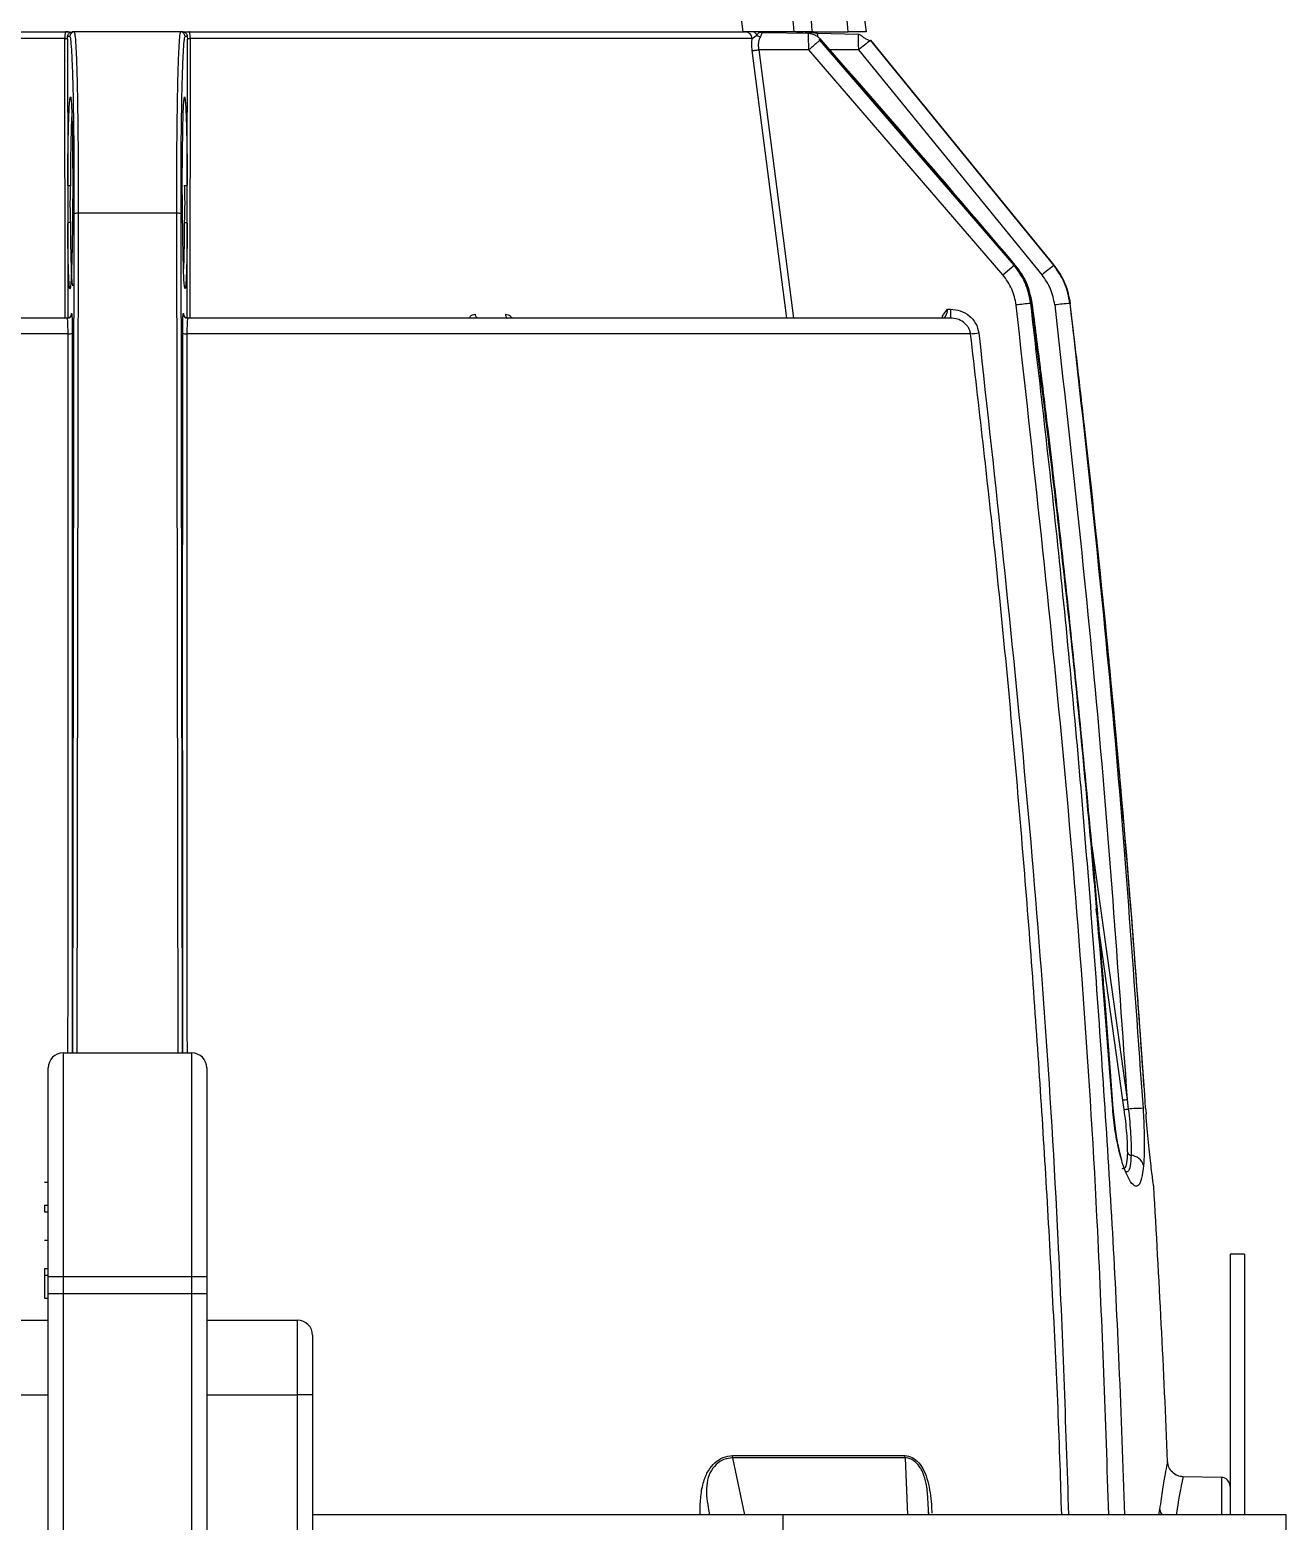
# Model space of a CAD drawing. Extents: x 8 to 113, y 0 to 87.
# Drawn here: x 48.68 to 52.9, y 76.3 to 81.31 of the extents above; entities that cross this region are included whole.
import ezdxf

# ---------------------------------------------------------------- set-up
doc = ezdxf.new("R2010")
doc.units = 0
doc.header["$MEASUREMENT"] = 0
doc.layers.add('OBJECT', color=7, linetype='CONTINUOUS')

msp = doc.modelspace()

# ---------------------------------------------------------------- linework, layer by layer
at = {"layer": 'OBJECT'}
for p, q in [((51.0745, 81.3002), (50.8008, 83.4121)), ((48.7982, 81.2782), (46.9123, 81.2782)), ((46.9422, 81.3002), (48.8152, 81.3002)), ((48.7988, 80.3402), (48.7982, 81.2782)), ((48.8073, 81.2752), (48.8075, 81.2852)), ((48.8073, 81.2752), (48.8077, 80.7853)), ((48.8153, 81.2852), (48.8075, 81.2852)), ((48.8303, 81.3002), (48.823, 81.3002)), ((49.1863, 81.3002), (48.8303, 81.3002)), ((49.1937, 81.3002), (49.1863, 81.3002)), ((49.194, 81.3002), (51.0745, 81.3002)), ((49.2091, 81.2852), (49.2013, 81.2852)), ((49.209, 80.7853), (49.2093, 81.2752)), ((49.2091, 81.2852), (49.2093, 81.2752)), ((49.2184, 81.2782), (49.2178, 80.3402)), ((51.1044, 81.2782), (49.2184, 81.2782)), ((51.2458, 81.3002), (51.0745, 81.3002)), ((51.1044, 81.2782), (51.1197, 81.2892)), ((51.2982, 81.2948), (51.1422, 81.2975)), ((51.2527, 81.3002), (51.2757, 81.3002)), ((51.2936, 81.3002), (51.3, 81.3002)), ((51.3145, 81.2961), (51.2958, 81.2994)), ((51.3094, 81.3002), (51.4266, 81.3002)), ((51.3228, 81.2944), (51.3144, 81.2962)), ((51.462, 81.2919), (51.322, 81.2944)), ((51.9838, 80.5171), (51.3318, 81.2724)), ((51.9863, 80.5171), (51.3346, 81.2722)), ((51.4616, 81.292), (51.4616, 81.291)), ((51.4621, 81.2919), (51.462, 81.2919)), ((52.1167, 80.5171), (51.5014, 81.2721)), ((51.5015, 81.2721), (52.1172, 80.5171)), ((51.2208, 80.3402), (51.1045, 81.2374)), ((51.295, 81.2401), (51.1264, 81.2401)), ((51.1264, 81.2401), (51.2432, 80.3402)), ((51.9459, 80.4849), (51.295, 81.2401)), ((51.4619, 81.24), (51.3655, 81.2401)), ((52.077, 80.485), (51.4619, 81.24)), ((48.8077, 80.7853), (48.8078, 80.6577)), ((49.2089, 80.6577), (49.209, 80.7853)), ((48.8078, 80.6577), (48.808, 80.3405)), ((48.8247, 77.8747), (48.8299, 80.6912)), ((48.8389, 77.8747), (48.8441, 80.6915)), ((49.1725, 80.6915), (48.8441, 80.6915)), ((49.1725, 80.6915), (49.1777, 77.8747)), ((49.1868, 80.6912), (49.192, 77.8747)), ((49.2087, 80.3405), (49.2089, 80.6577)), ((51.9459, 80.4849), (51.9838, 80.5171)), ((51.9838, 80.5171), (51.9863, 80.5171)), ((52.1172, 80.5171), (52.1167, 80.5171)), ((48.8203, 80.3511), (48.8206, 80.3551)), ((48.8206, 80.3551), (48.8211, 80.3551)), ((49.1955, 80.3551), (49.1961, 80.3551)), ((51.7604, 80.3697), (51.7695, 80.3697)), ((52.0392, 80.3894), (52.0422, 80.3894)), ((52.1707, 80.3894), (52.1715, 80.3894)), ((52.1716, 80.3895), (52.1715, 80.3894)), ((48.8089, 80.2871), (46.1793, 80.2871)), ((51.8374, 80.2871), (49.2077, 80.2871)), ((52.2444, 78.5681), (52.3627, 77.7186)), ((52.3482, 77.7168), (52.2591, 78.3571)), ((48.7923, 77.8747), (48.7923, 77.1247)), ((48.7923, 77.8747), (49.2243, 77.8747)), ((49.2243, 77.1247), (49.2243, 77.8747)), ((48.7423, 77.1247), (48.7423, 77.8247)), ((49.2743, 77.8247), (49.2743, 77.1247)), ((52.3142, 77.6876), (52.305, 77.8105)), ((52.316, 77.6882), (52.3068, 77.8109)), ((52.3527, 77.6848), (52.3482, 77.7168)), ((52.3627, 77.7186), (52.3666, 77.6865)), ((52.4248, 77.6889), (52.426, 77.6702)), ((48.7303, 77.4409), (48.7423, 77.4409)), ((48.7303, 77.3636), (48.7303, 77.3413)), ((48.7303, 77.3636), (48.7423, 77.3636)), ((48.7303, 77.3413), (48.7423, 77.3413)), ((48.7303, 77.2461), (48.7423, 77.2461)), ((52.7563, 77.2002), (52.7083, 77.2002)), ((52.7083, 77.2002), (52.7083, 76.3252)), ((52.7563, 77.2002), (52.7563, 76.3252)), ((48.7303, 77.1516), (48.7423, 77.1516)), ((48.7303, 77.1516), (48.7303, 77.1296)), ((48.7303, 77.1296), (48.7423, 77.1296)), ((48.7423, 77.1247), (48.7923, 77.1247)), ((48.7423, 77.068), (48.7423, 77.1247)), ((48.7923, 77.1247), (49.2243, 77.1247)), ((48.7923, 77.1247), (48.7923, 77.068)), ((49.2243, 77.068), (49.2243, 77.1247)), ((49.2243, 77.1247), (49.2743, 77.1247)), ((49.2743, 77.1247), (49.2743, 77.068)), ((48.7303, 77.052), (48.7423, 77.052)), ((48.7423, 74.9629), (48.7423, 77.068)), ((48.7423, 77.068), (48.7923, 77.068)), ((48.7923, 77.068), (48.7923, 74.8913)), ((48.7923, 77.068), (49.2243, 77.068)), ((49.2243, 74.8913), (49.2243, 77.068)), ((49.2243, 77.068), (49.2743, 77.068)), ((49.2743, 77.068), (49.2743, 74.9629)), ((48.4373, 76.9777), (48.7423, 76.9777)), ((49.2743, 76.9777), (49.5793, 76.9777)), ((49.5793, 76.7277), (49.5793, 76.9777)), ((49.6293, 76.9277), (49.6293, 76.7277)), ((48.4373, 76.7277), (48.7423, 76.7277)), ((49.2743, 76.7277), (49.5793, 76.7277)), ((49.5793, 74.8913), (49.5793, 76.7277)), ((49.6293, 76.7277), (49.5793, 76.7277)), ((49.6293, 76.7277), (49.6293, 74.8444)), ((51.0385, 76.5166), (51.0789, 76.3252)), ((51.6178, 76.5166), (51.6172, 76.5237)), ((51.6178, 76.5166), (51.6255, 76.3252)), ((52.6788, 76.4507), (52.5502, 76.4529)), ((52.6788, 76.4507), (52.6788, 76.3252)), ((51.6967, 76.3252), (51.6951, 76.362)), ((51.2083, 76.3252), (49.6293, 76.3252)), ((51.2083, 75.0752), (51.2083, 76.3252)), ((52.8963, 76.3252), (51.2083, 76.3252)), ((52.4691, 76.3252), (52.4725, 76.3427)), ((52.8963, 75.0752), (52.8963, 76.3252))]:
    msp.add_line(p, q, dxfattribs=at)
at = {"layer": 'OBJECT', "flags": 128}
for points in [[(51.3346, 81.2722), (51.3363, 81.2737), (51.3363, 81.2737)], [(51.5013, 81.272), (51.5015, 81.2721), (51.5015, 81.2721)], [(49.2015, 80.4377), (49.1996, 80.4457), (49.1977, 80.4695), (49.196, 80.5069), (49.1947, 80.5539), (49.1936, 80.606), (49.1924, 80.7102), (49.1922, 80.7997), (49.1925, 80.8861), (49.1939, 80.9785), (49.195, 81.0205), (49.1964, 81.0543), (49.1981, 81.0761), (49.2, 81.0826), (49.2, 81.0826)], [(48.8177, 80.6609), (48.8158, 80.6608), (48.814, 80.6606), (48.8123, 80.6603), (48.8108, 80.6599), (48.8095, 80.6595), (48.8086, 80.6589), (48.808, 80.6583), (48.8078, 80.6577)], [(49.1989, 80.6609), (49.2008, 80.6608), (49.2027, 80.6606), (49.2044, 80.6603), (49.2059, 80.6599), (49.2071, 80.6595), (49.2081, 80.6589), (49.2087, 80.6583), (49.2089, 80.6577)], [(51.9863, 80.5171), (51.9874, 80.5181), (51.9873, 80.518)], [(52.1169, 80.5169), (52.117, 80.517), (52.1172, 80.5171)], [(50.183, 80.3402), (50.1817, 80.3404), (50.1804, 80.3411), (50.1793, 80.3423), (50.1782, 80.3439), (50.1773, 80.3459), (50.1766, 80.3482), (50.1761, 80.3507), (50.1758, 80.3533)], [(50.2764, 80.3533), (50.2767, 80.3507), (50.2772, 80.3482), (50.278, 80.3459), (50.2789, 80.3439), (50.2801, 80.3423), (50.2813, 80.3411), (50.2827, 80.3404), (50.2841, 80.3402)], [(52.0422, 80.3894), (52.0444, 80.3898), (52.0444, 80.3899)], [(52.305, 77.8105), (52.3067, 77.8107), (52.3068, 77.8109)], [(52.3142, 77.6876), (52.3158, 77.688), (52.316, 77.6882)], [(52.4248, 77.6889), (52.4247, 77.6891), (52.4246, 77.6891)], [(52.4258, 77.6711), (52.4259, 77.671), (52.426, 77.6702)]]:
    msp.add_lwpolyline(points, dxfattribs=at)
at = {"layer": 'OBJECT'}
for centre, radius, start, end in [((48.8579, 81.2832), 0.0599, 163.5438, 184.7803), ((48.8303, 81.2852), 0.015, 90.0094, 179.8658), ((49.1863, 81.2852), 0.015, 0.1342, 89.9906), ((49.1588, 81.2832), 0.0599, 355.2197, 16.4562), ((51.0809, 81.2767), 0.0235, 3.7598, 87.3745), ((51.1049, 81.2849), 0.0154, 16.2875, 82.8344), ((51.1384, 81.3168), 0.0333, 235.9003, 259.2012), ((51.1377, 81.2752), 0.025, 71.7293, 89.9963), ((51.1433, 81.2782), 0.0219, 60.5815, 89.8834), ((51.2007, 81.2854), 0.0147, 90.0556, 130.1737), ((51.2083, 81.2853), 0.0148, 90.0329, 130.8435), ((51.2085, 81.2852), 0.015, 91.6268, 130.6009), ((51.2757, 81.2757), 0.0245, 51.894, 89.9508), ((51.2903, 81.2808), 0.0194, 37.9536, 88.3661), ((51.3062, 81.2752), 0.025, 50.9144, 90), ((55.4838, 76.3281), 6.3484, 128.85122, 129.31111), ((48.8154, 80.8192), 0.0348, 257.1145, 273.6921), ((49.2012, 80.8192), 0.0348, 266.3079, 282.8855), ((48.8405, 80.5486), 0.143, 88.5708, 94.2802), ((49.1761, 80.5486), 0.143, 85.7198, 91.4292), ((55.8865, 75.8212), 6.0219, 128.75676, 129.24243), ((48.8061, 80.3552), 0.015, 270.0094, 359.8647), ((49.2105, 80.3552), 0.015, 180.1353, 269.9906), ((52.1913, 80.3624), 0.4219, 179.0057, 183.0232), ((52.2227, 78.5261), 1.8723, 95.6267, 97.129), ((52.253, 79.3489), 1.0437, 94.5225, 97.3346), ((48.8121, 80.3197), 0.0328, 264.5043, 289.3796), ((49.2046, 80.3197), 0.0328, 250.6204, 275.4957), ((51.726, 81.4154), 1.1338, 275.6388, 277.0377), ((48.7923, 77.8247), 0.05, 90, 180), ((49.2243, 77.8247), 0.05, 0, 90), ((52.3154, 78.0365), 0.3214, 275.862, 278.4629), ((52.3119, 78.0588), 0.3762, 276.2276, 278.368), ((52.4369, 76.7407), 0.9485, 91.2658, 94.2479), ((52.3772, 77.5451), 0.0137, 201.5178, 265.6442), ((52.3711, 77.4831), 0.0486, 16.7645, 84.0448), ((1.8823, 74.4002), 50.66, 2.37923, 3.42528), ((49.5793, 76.9277), 0.05, 0, 90), ((52.6783, 76.4207), 0.03, 0, 89), ((52.5114, 76.3487), 0.0394, 188.6674, 216.6022)]:
    msp.add_arc(centre, radius, start, end, dxfattribs=at)
for points, knots in [([(51.4266, 81.3002), (51.3965, 81.5924), (51.3427, 82.1142), (51.287, 82.6358), (51.2626, 82.8653)], [0, 0, 0, 0, 0.56001, 1, 1, 1, 1]), ([(51.2458, 81.3002), (51.2166, 81.5844), (51.1646, 82.092), (51.1107, 82.5994), (51.087, 82.8226)], [0, 0, 0, 0, 0.560011, 1, 1, 1, 1]), ([(51.3962, 82.0393), (51.3962, 82.0386), (51.4131, 81.901), (51.4403, 81.6786), (51.4702, 81.4358), (51.4833, 81.3294), (51.486, 81.3076), (51.4861, 81.3071)], [0, 0, 0, 0, 0.002739, 0.563971, 0.910975, 0.997725, 1, 1, 1, 1]), ([(51.2222, 81.9834), (51.2223, 81.9827), (51.2369, 81.8637), (51.2618, 81.66), (51.2894, 81.4358), (51.3025, 81.3294), (51.3052, 81.3076), (51.3052, 81.3071)], [0, 0, 0, 0, 0.002912, 0.527889, 0.903607, 0.997536, 1, 1, 1, 1]), ([(51.3052, 81.3071), (51.3054, 81.3058), (51.3057, 81.3035), (51.306, 81.3012), (51.3061, 81.3002)], [0, 0, 0, 0, 0.5599937, 1, 1, 1, 1]), ([(51.4861, 81.3071), (51.4862, 81.3058), (51.4865, 81.3035), (51.4868, 81.3012), (51.4869, 81.3002)], [0, 0, 0, 0, 0.560015, 1, 1, 1, 1]), ([(46.9347, 81.3002), (46.9793, 81.3002), (47.0696, 81.3002), (47.247, 81.3002), (47.4548, 81.3002), (47.692, 81.3002), (47.9518, 81.3002), (48.2277, 81.3002), (48.5117, 81.3002), (48.705, 81.3002), (48.8005, 81.3002)], [0, 0, 0, 0, 0.12133, 0.245753, 0.372325, 0.5, 0.627675, 0.754248, 0.87867, 1, 1, 1, 1]), ([(48.7982, 81.2782), (48.7994, 81.2781), (48.8019, 81.278), (48.8048, 81.2773), (48.8068, 81.2763), (48.8072, 81.2756), (48.8073, 81.2752)], [0, 0, 0, 0, 0.241266, 0.487209, 0.741146, 1, 1, 1, 1]), ([(48.8154, 81.2991), (48.8152, 81.2992), (48.8143, 81.2995), (48.8114, 81.2998), (48.8066, 81.3001), (48.8026, 81.3001), (48.8005, 81.3002)], [0, 0, 0, 0, 0.072169, 0.357165, 0.667611, 1, 1, 1, 1]), ([(48.8075, 81.2852), (48.8078, 81.2872), (48.8083, 81.2912), (48.8119, 81.2959), (48.8168, 81.2994), (48.8207, 81.2999), (48.823, 81.3002)], [0, 0, 0, 0, 0.249586, 0.499415, 0.704783, 1, 1, 1, 1]), ([(48.8299, 80.6912), (48.8299, 80.7306), (48.8299, 80.8093), (48.8292, 80.9221), (48.8279, 81.0253), (48.8262, 81.1156), (48.8239, 81.1894), (48.8213, 81.2438), (48.8184, 81.2787), (48.8164, 81.283), (48.8153, 81.2852)], [0, 0, 0, 0, 0.125719, 0.250525, 0.375694, 0.500217, 0.625479, 0.750016, 0.875168, 1, 1, 1, 1]), ([(48.8441, 80.6915), (48.8441, 80.7319), (48.8442, 80.8126), (48.8435, 80.9281), (48.8423, 81.034), (48.8406, 81.1262), (48.8384, 81.2019), (48.836, 81.2572), (48.8332, 81.2933), (48.8313, 81.2978), (48.8303, 81.3002)], [0, 0, 0, 0, 0.125536, 0.250752, 0.375675, 0.500324, 0.624651, 0.75007, 0.872262, 1, 1, 1, 1]), ([(49.1863, 81.3002), (49.1853, 81.2978), (49.1834, 81.2932), (49.1807, 81.257), (49.1782, 81.2015), (49.1761, 81.1257), (49.1744, 81.0336), (49.1732, 80.9278), (49.1725, 80.8124), (49.1725, 80.7319), (49.1725, 80.6915)], [0, 0, 0, 0, 0.128141, 0.25071, 0.37607, 0.500341, 0.624825, 0.749582, 0.874632, 1, 1, 1, 1]), ([(49.2013, 81.2852), (49.2003, 81.283), (49.1982, 81.2786), (49.1953, 81.2435), (49.1927, 81.189), (49.1905, 81.115), (49.1887, 81.0248), (49.1875, 80.9213), (49.1867, 80.8089), (49.1868, 80.7304), (49.1868, 80.6912)], [0, 0, 0, 0, 0.125666, 0.250539, 0.37567, 0.500227, 0.625486, 0.75002, 0.875177, 1, 1, 1, 1]), ([(49.1937, 81.3002), (49.196, 81.2999), (49.1999, 81.2994), (49.2048, 81.2959), (49.2083, 81.2912), (49.2089, 81.2872), (49.2091, 81.2852)], [0, 0, 0, 0, 0.2952375, 0.5005577, 0.7503958, 1, 1, 1, 1]), ([(49.2166, 81.2998), (49.2148, 81.2998), (49.2114, 81.2998), (49.2068, 81.2997), (49.2031, 81.2996), (49.2002, 81.2994), (49.1984, 81.2991), (49.1976, 81.2988), (49.1976, 81.2985), (49.1976, 81.2984)], [0, 0, 0, 0, 0.192313, 0.372067, 0.538749, 0.692208, 0.832378, 0.962157, 1, 1, 1, 1]), ([(49.2006, 81.3002), (49.2025, 81.3002), (49.2073, 81.3002), (49.2129, 81.3002), (49.2162, 81.3002)], [0, 0, 0, 0, 0.4173033, 1, 1, 1, 1]), ([(49.2093, 81.2752), (49.2095, 81.2756), (49.2098, 81.2763), (49.2118, 81.2773), (49.2148, 81.278), (49.2172, 81.2781), (49.2184, 81.2782)], [0, 0, 0, 0, 0.2577346, 0.5124762, 0.7590317, 1, 1, 1, 1]), ([(49.2162, 81.3002), (49.3116, 81.3002), (49.505, 81.3002), (49.7889, 81.3002), (50.0648, 81.3002), (50.3247, 81.3002), (50.5618, 81.3002), (50.7697, 81.3002), (50.9471, 81.3002), (51.0374, 81.3002), (51.082, 81.3002)], [0, 0, 0, 0, 0.12133, 0.245752, 0.372325, 0.5, 0.627675, 0.754247, 0.87867, 1, 1, 1, 1]), ([(51.1045, 81.2374), (51.1038, 81.2446), (51.1024, 81.2589), (51.1037, 81.2718), (51.1044, 81.2782)], [0, 0, 0, 0, 0.499406, 1, 1, 1, 1]), ([(51.1197, 81.2892), (51.1216, 81.2915), (51.125, 81.2956), (51.1295, 81.2986), (51.1349, 81.2999), (51.1395, 81.2979), (51.1407, 81.2973)], [0, 0, 0, 0, 0.267191, 0.480523, 0.863716, 1, 1, 1, 1]), ([(51.1322, 81.284), (51.1307, 81.2812), (51.1278, 81.2757), (51.1254, 81.2649), (51.1246, 81.2529), (51.1258, 81.2444), (51.1264, 81.2401)], [0, 0, 0, 0, 0.258471, 0.498713, 0.749506, 1, 1, 1, 1]), ([(51.1422, 81.2973), (51.1409, 81.2974), (51.1373, 81.2976), (51.1364, 81.2955), (51.1356, 81.291), (51.1333, 81.2864), (51.1322, 81.284)], [0, 0, 0, 0, 0.145388, 0.429721, 0.714567, 1, 1, 1, 1]), ([(51.1489, 81.2974), (51.1487, 81.2976), (51.1475, 81.2982), (51.1463, 81.2986), (51.1454, 81.2989)], [0, 0, 0, 0, 0.2140655, 1, 1, 1, 1]), ([(51.3061, 81.3002), (51.3054, 81.3002), (51.3041, 81.3002), (51.2938, 81.3002), (51.2787, 81.3002), (51.2617, 81.3002), (51.2504, 81.3002), (51.2458, 81.3002)], [0, 0, 0, 0, 0.212706, 0.425419, 0.638709, 0.853371, 1, 1, 1, 1]), ([(51.295, 81.2401), (51.295, 81.2401), (51.295, 81.2402), (51.295, 81.2403), (51.2949, 81.2408), (51.2949, 81.2426), (51.2946, 81.2496), (51.2941, 81.2632), (51.2934, 81.28), (51.2933, 81.2914), (51.2934, 81.2963), (51.2936, 81.2949), (51.2936, 81.2949)], [0, 0, 0, 0, 0.0005848, 0.0016321, 0.0051281, 0.0177092, 0.0652155, 0.2490701, 0.4991134, 0.7483755, 0.9995494, 1, 1, 1, 1]), ([(51.3363, 81.2737), (51.3339, 81.2761), (51.3288, 81.281), (51.32, 81.2865), (51.3124, 81.2903), (51.3038, 81.2937), (51.2977, 81.2944), (51.2935, 81.2949)], [0, 0, 0, 0, 0.215617, 0.447235, 0.571796, 0.704529, 1, 1, 1, 1]), ([(51.2936, 81.3002), (51.2965, 81.3001), (51.2998, 81.3), (51.3027, 81.2982), (51.3031, 81.298)], [0, 0, 0, 0, 0.8551695, 1, 1, 1, 1]), ([(51.3318, 81.2724), (51.3303, 81.271), (51.3271, 81.2683), (51.3182, 81.2605), (51.3072, 81.2508), (51.299, 81.2436), (51.295, 81.2401)], [0, 0, 0, 0, 0.243823, 0.5, 0.756179, 1, 1, 1, 1]), ([(51.3228, 81.2944), (51.3225, 81.2942), (51.3218, 81.294), (51.3239, 81.2911), (51.3244, 81.2864), (51.3247, 81.2832)], [0, 0, 0, 0, 0.24941, 0.500739, 1, 1, 1, 1]), ([(51.3318, 81.2724), (51.3314, 81.2728), (51.3309, 81.2734), (51.3305, 81.2742), (51.3302, 81.2747), (51.3301, 81.2751), (51.3301, 81.2754), (51.3304, 81.2755), (51.3308, 81.2754), (51.3315, 81.275), (51.3326, 81.2743), (51.3336, 81.2733), (51.3343, 81.2726), (51.3346, 81.2722)], [0, 0, 0, 0, 0.133104, 0.191567, 0.248259, 0.311452, 0.370761, 0.432305, 0.501531, 0.620748, 0.7521, 0.8756, 1, 1, 1, 1]), ([(51.9873, 80.518), (51.8898, 80.6325), (51.6742, 80.8856), (51.4559, 81.1364), (51.3363, 81.2737)], [0, 0, 0, 0, 0.4524511, 1, 1, 1, 1]), ([(51.4869, 81.3002), (51.4863, 81.3002), (51.4849, 81.3002), (51.4747, 81.3002), (51.4595, 81.3002), (51.4425, 81.3002), (51.4312, 81.3002), (51.4266, 81.3002)], [0, 0, 0, 0, 0.212706, 0.425418, 0.638708, 0.85337, 1, 1, 1, 1]), ([(51.4994, 81.2705), (51.4981, 81.2709), (51.4955, 81.2717), (51.4902, 81.2741), (51.4847, 81.2771), (51.4793, 81.2807), (51.4742, 81.2845), (51.4696, 81.2882), (51.4653, 81.2913), (51.4629, 81.2917), (51.4616, 81.292)], [0, 0, 0, 0, 0.1129582, 0.2178646, 0.3179946, 0.4198062, 0.5312766, 0.6616375, 0.8169536, 1, 1, 1, 1]), ([(51.4619, 81.24), (51.4618, 81.2441), (51.4618, 81.252), (51.4617, 81.2629), (51.4617, 81.2722), (51.4617, 81.282), (51.4616, 81.2902), (51.4616, 81.2914), (51.4616, 81.292)], [0, 0, 0, 0, 0.147789, 0.28914, 0.42404, 0.552485, 0.789019, 1, 1, 1, 1]), ([(51.5014, 81.2721), (51.5014, 81.2722), (51.5013, 81.2723), (51.5013, 81.2724), (51.5012, 81.2724), (51.5012, 81.2725), (51.5012, 81.2725), (51.5012, 81.2725), (51.5012, 81.2725), (51.5012, 81.2725), (51.5012, 81.2725), (51.5013, 81.2724), (51.5014, 81.2723), (51.5015, 81.2722), (51.5015, 81.2721)], [0, 0, 0, 0, 0.156108, 0.22009, 0.277027, 0.329475, 0.381608, 0.436318, 0.497329, 0.61508, 0.669958, 0.725281, 0.84818, 1, 1, 1, 1]), ([(51.1045, 81.2374), (51.1056, 81.2376), (51.1079, 81.2378), (51.1133, 81.2385), (51.1196, 81.2392), (51.1242, 81.2398), (51.1264, 81.2401)], [0, 0, 0, 0, 0.245198, 0.500042, 0.75487, 1, 1, 1, 1]), ([(48.8077, 80.7853), (48.8079, 80.815), (48.8083, 80.8814), (48.8097, 80.9589), (48.8114, 81.0154), (48.813, 81.052), (48.8148, 81.0765), (48.8168, 81.0855), (48.8187, 81.0778), (48.8204, 81.0546), (48.8218, 81.019), (48.8232, 80.9636), (48.8243, 80.887), (48.8244, 80.8208), (48.8245, 80.7911)], [0, 0, 0, 0, 0.094074, 0.210093, 0.27667, 0.34806, 0.423062, 0.50001, 0.576957, 0.651956, 0.723342, 0.789916, 0.905928, 1, 1, 1, 1]), ([(49.2, 81.0826), (49.2006, 81.0805), (49.2019, 81.0763), (49.2037, 81.0507), (49.2053, 81.0144), (49.2069, 80.958), (49.2083, 80.881), (49.2088, 80.8149), (49.209, 80.7853)], [0, 0, 0, 0, 0.1532443, 0.3027118, 0.445155, 0.5782131, 0.8107425, 1, 1, 1, 1]), ([(48.8177, 80.7845), (48.8179, 80.8213), (48.8185, 80.8978), (48.8202, 80.975), (48.8215, 81.0067), (48.8218, 81.0149)], [0, 0, 0, 0, 0.408076, 0.848277, 1, 1, 1, 1]), ([(48.8245, 80.7911), (48.8244, 80.7612), (48.8243, 80.6947), (48.8232, 80.6112), (48.8219, 80.5462), (48.8205, 80.5006), (48.8188, 80.4647), (48.817, 80.4421), (48.8151, 80.4351), (48.8133, 80.4435), (48.8117, 80.4653), (48.81, 80.5059), (48.8085, 80.569), (48.808, 80.6302), (48.8078, 80.6577)], [0, 0, 0, 0, 0.095179, 0.211682, 0.27816, 0.349213, 0.423683, 0.499986, 0.576292, 0.650765, 0.721823, 0.788306, 0.904817, 1, 1, 1, 1]), ([(48.8177, 80.6609), (48.8171, 80.6811), (48.8161, 80.7114), (48.8168, 80.7494), (48.8174, 80.7702), (48.8176, 80.7806), (48.8177, 80.7845)], [0, 0, 0, 0, 0.500944, 0.749949, 0.907607, 1, 1, 1, 1]), ([(49.199, 80.7845), (49.1996, 80.7636), (49.2006, 80.7322), (49.1998, 80.6948), (49.1991, 80.6745), (49.199, 80.6645), (49.1989, 80.6609)], [0, 0, 0, 0, 0.498348, 0.748841, 0.907486, 1, 1, 1, 1]), ([(48.8252, 80.4477), (48.8242, 80.4513), (48.8225, 80.4578), (48.8202, 80.5061), (48.8186, 80.5721), (48.818, 80.6319), (48.8177, 80.6609)], [0, 0, 0, 0, 0.28003, 0.500009, 0.757775, 1, 1, 1, 1]), ([(49.1989, 80.6609), (49.1986, 80.6324), (49.1981, 80.5736), (49.197, 80.5214), (49.1962, 80.5053), (49.1961, 80.5047)], [0, 0, 0, 0, 0.475087, 0.980662, 1, 1, 1, 1]), ([(49.2089, 80.6577), (49.2087, 80.6301), (49.2081, 80.5686), (49.2066, 80.5051), (49.2049, 80.4647), (49.2033, 80.4423), (49.2021, 80.4392), (49.2015, 80.4377)], [0, 0, 0, 0, 0.223508, 0.498122, 0.65526, 0.823483, 1, 1, 1, 1]), ([(52.0392, 80.3894), (52.0347, 80.4124), (52.0255, 80.459), (51.9978, 80.4976), (51.9838, 80.5171)], [0, 0, 0, 0, 0.493197, 1, 1, 1, 1]), ([(52.0422, 80.3894), (52.0376, 80.4122), (52.0282, 80.4589), (52.0004, 80.4975), (51.9863, 80.5171)], [0, 0, 0, 0, 0.490951, 1, 1, 1, 1]), ([(52.0444, 80.3899), (52.0395, 80.4135), (52.0298, 80.4603), (52.0014, 80.4989), (51.9873, 80.518)], [0, 0, 0, 0, 0.502857, 1, 1, 1, 1]), ([(52.1707, 80.3894), (52.1663, 80.4124), (52.1573, 80.4589), (52.1303, 80.4976), (52.1167, 80.5171)], [0, 0, 0, 0, 0.496594, 1, 1, 1, 1]), ([(52.1172, 80.5171), (52.1311, 80.4973), (52.1581, 80.4585), (52.1671, 80.412), (52.1715, 80.3894)], [0, 0, 0, 0, 0.511471, 1, 1, 1, 1]), ([(51.9904, 80.3839), (51.9867, 80.4023), (51.9793, 80.4392), (51.957, 80.4696), (51.9459, 80.4849)], [0, 0, 0, 0, 0.498504, 1, 1, 1, 1]), ([(52.1197, 80.3841), (52.1162, 80.4024), (52.1092, 80.4391), (52.0877, 80.4697), (52.077, 80.485)], [0, 0, 0, 0, 0.498431, 1, 1, 1, 1]), ([(48.8055, 80.3402), (48.8067, 80.3402), (48.8091, 80.3404), (48.8128, 80.3418), (48.8158, 80.344), (48.8181, 80.3468), (48.82, 80.3503), (48.8203, 80.3532), (48.8206, 80.3551)], [0, 0, 0, 0, 0.162328, 0.299898, 0.500021, 0.632314, 0.759872, 1, 1, 1, 1]), ([(48.8206, 80.3551), (48.8203, 80.3529), (48.8198, 80.3481), (48.817, 80.3448), (48.8156, 80.3431)], [0, 0, 0, 0, 0.471242, 1, 1, 1, 1]), ([(48.8211, 80.3551), (48.8214, 80.3542), (48.8218, 80.3522), (48.8224, 80.3373), (48.8228, 80.3157), (48.8229, 80.2978), (48.8229, 80.2888)], [0, 0, 0, 0, 0.250273, 0.50013, 0.750038, 1, 1, 1, 1]), ([(49.1937, 80.2888), (49.1938, 80.2978), (49.1938, 80.3157), (49.1942, 80.3373), (49.1948, 80.3522), (49.1953, 80.3542), (49.1955, 80.3551)], [0, 0, 0, 0, 0.250228, 0.500086, 0.750006, 1, 1, 1, 1]), ([(49.1961, 80.3551), (49.1963, 80.3532), (49.1966, 80.3503), (49.1985, 80.3468), (49.2008, 80.344), (49.2039, 80.3418), (49.2076, 80.3404), (49.2099, 80.3402), (49.2112, 80.3402)], [0, 0, 0, 0, 0.23989, 0.367317, 0.499483, 0.699788, 0.8375, 1, 1, 1, 1]), ([(49.2008, 80.3427), (49.2006, 80.3431), (49.1993, 80.3448), (49.1969, 80.3488), (49.1964, 80.3529), (49.1961, 80.3551)], [0, 0, 0, 0, 0.103024, 0.527661, 1, 1, 1, 1]), ([(50.1555, 80.3402), (50.1563, 80.3417), (50.1586, 80.3466), (50.1659, 80.3519), (50.1725, 80.3528), (50.1758, 80.3533)], [0, 0, 0, 0, 0.195054, 0.596529, 1, 1, 1, 1]), ([(50.2764, 80.3533), (50.2797, 80.3529), (50.2862, 80.3519), (50.2939, 80.3466), (50.2967, 80.3418), (50.2976, 80.3402)], [0, 0, 0, 0, 0.402368, 0.804444, 1, 1, 1, 1]), ([(51.7426, 80.3402), (51.7447, 80.3405), (51.7489, 80.3413), (51.7537, 80.3465), (51.7569, 80.3526), (51.7587, 80.358), (51.7599, 80.3638), (51.7602, 80.3678), (51.7604, 80.3697)], [0, 0, 0, 0, 0.250064, 0.499105, 0.634955, 0.762997, 0.884268, 1, 1, 1, 1]), ([(51.7433, 80.3467), (51.7443, 80.3486), (51.7486, 80.3572), (51.7552, 80.3643), (51.7604, 80.3697)], [0, 0, 0, 0, 0.2272509, 1, 1, 1, 1]), ([(51.7695, 80.3697), (51.7808, 80.3687), (51.8035, 80.3665), (51.8335, 80.3494), (51.8568, 80.3235), (51.8622, 80.3013), (51.8649, 80.2902)], [0, 0, 0, 0, 0.250172, 0.500067, 0.749913, 1, 1, 1, 1]), ([(52.3012, 76.3252), (52.2904, 76.6427), (52.2617, 77.4801), (52.1618, 78.8343), (52.0475, 79.8676), (51.9904, 80.3839)], [0, 0, 0, 0, 0.2340899, 0.6172953, 1, 1, 1, 1]), ([(52.3545, 76.3252), (52.3489, 76.492), (52.3332, 76.9565), (52.2889, 77.7226), (52.2227, 78.6224), (52.1405, 79.5132), (52.0725, 80.1013), (52.0392, 80.3894)], [0, 0, 0, 0, 0.122834, 0.341899, 0.564511, 0.786623, 1, 1, 1, 1]), ([(52.305, 77.8105), (52.2807, 78.1134), (52.2334, 78.7035), (52.1449, 79.5632), (52.0758, 80.1192), (52.0422, 80.3894)], [0, 0, 0, 0, 0.351668, 0.685, 1, 1, 1, 1]), ([(52.3068, 77.8109), (52.3008, 77.8899), (52.29, 78.0317), (52.2747, 78.2198), (52.2623, 78.3663), (52.2516, 78.4881), (52.2311, 78.717), (52.2033, 79.0063), (52.1678, 79.3476), (52.144, 79.5649), (52.1258, 79.7245), (52.1118, 79.845), (52.0936, 79.9977), (52.0709, 80.183), (52.0537, 80.3173), (52.0444, 80.3899)], [0, 0, 0, 0, 0.091688, 0.164513, 0.21848, 0.261781, 0.305976, 0.484375, 0.598107, 0.70305, 0.737316, 0.783983, 0.843317, 0.915321, 1, 1, 1, 1]), ([(52.1197, 80.3841), (52.1691, 79.9406), (52.2679, 79.0537), (52.3311, 78.1636), (52.3627, 77.7186)], [0, 0, 0, 0, 0.500069, 1, 1, 1, 1]), ([(52.1707, 80.3894), (52.2204, 79.9432), (52.3204, 79.0447), (52.3839, 78.1429), (52.4159, 77.6889)], [0, 0, 0, 0, 0.49662, 1, 1, 1, 1]), ([(52.4248, 77.6889), (52.4075, 77.9328), (52.3739, 78.4083), (52.3119, 79.1021), (52.2456, 79.7585), (52.1957, 80.1832), (52.1715, 80.3894)], [0, 0, 0, 0, 0.27038, 0.527173, 0.77038, 1, 1, 1, 1]), ([(48.8061, 80.3402), (48.7161, 80.3402), (48.5347, 80.3402), (48.2649, 80.3402), (47.997, 80.3402), (47.7347, 80.3402), (47.4816, 80.3402), (47.2422, 80.3402), (47.0197, 80.3402), (46.8169, 80.3402), (46.6367, 80.3402), (46.481, 80.3402), (46.3486, 80.3402), (46.2804, 80.3402), (46.2466, 80.3402)], [0, 0, 0, 0, 0.0803207, 0.16194, 0.244772, 0.3293776, 0.4144874, 0.5, 0.5855181, 0.670628, 0.755228, 0.8380655, 0.919682, 1, 1, 1, 1]), ([(48.8089, 80.2871), (48.8089, 80.2941), (48.8087, 80.3084), (48.8082, 80.3252), (48.8074, 80.3348), (48.8068, 80.3394), (48.8064, 80.3399), (48.8061, 80.3402)], [0, 0, 0, 0, 0.243058, 0.499191, 0.717444, 0.850776, 1, 1, 1, 1]), ([(49.2105, 80.3402), (49.2103, 80.3399), (49.2099, 80.3394), (49.2092, 80.3348), (49.2085, 80.3252), (49.2079, 80.3084), (49.2078, 80.2941), (49.2077, 80.2871)], [0, 0, 0, 0, 0.149147, 0.282418, 0.50059, 0.756831, 1, 1, 1, 1]), ([(51.77, 80.3402), (51.7362, 80.3402), (51.668, 80.3402), (51.5356, 80.3402), (51.3799, 80.3402), (51.1997, 80.3402), (50.997, 80.3402), (50.7745, 80.3402), (50.5351, 80.3402), (50.282, 80.3402), (50.0196, 80.3402), (49.7517, 80.3402), (49.482, 80.3402), (49.3005, 80.3402), (49.2105, 80.3402)], [0, 0, 0, 0, 0.080321, 0.16194, 0.244772, 0.329378, 0.414487, 0.5, 0.585518, 0.670628, 0.755228, 0.838065, 0.919682, 1, 1, 1, 1]), ([(51.7426, 80.347), (51.7425, 80.3464), (51.7421, 80.3442), (51.7426, 80.3434), (51.7429, 80.3429)], [0, 0, 0, 0, 0.2921, 1, 1, 1, 1]), ([(51.8374, 80.2871), (51.8367, 80.2907), (51.8353, 80.2981), (51.8303, 80.3086), (51.8231, 80.3183), (51.8112, 80.3289), (51.7932, 80.3382), (51.7778, 80.3395), (51.77, 80.3402)], [0, 0, 0, 0, 0.1169065, 0.238658, 0.3663335, 0.5008519, 0.7502482, 1, 1, 1, 1]), ([(52.4191, 77.7656), (52.4152, 77.8228), (52.4068, 77.9457), (52.3941, 78.1172), (52.3824, 78.2706), (52.3722, 78.3981), (52.3526, 78.6377), (52.3259, 78.9406), (52.2916, 79.298), (52.2684, 79.5256), (52.2507, 79.6927), (52.2371, 79.8188), (52.2194, 79.9788), (52.1994, 80.154), (52.1848, 80.2759), (52.1779, 80.3331)], [0, 0, 0, 0, 0.0667, 0.143295, 0.200055, 0.245598, 0.29208, 0.479715, 0.599336, 0.709711, 0.745752, 0.794836, 0.857243, 0.932974, 1, 1, 1, 1]), ([(48.8086, 77.8747), (48.8088, 78.1353), (48.8092, 78.6736), (48.8092, 79.4778), (48.809, 80.0208), (48.8089, 80.2871)], [0, 0, 0, 0, 0.3235563, 0.6681559, 1, 1, 1, 1]), ([(48.8229, 80.2888), (48.8231, 79.8), (48.8234, 78.9967), (48.8228, 78.1903), (48.8226, 77.8747)], [0, 0, 0, 0, 0.608525, 1, 1, 1, 1]), ([(49.1941, 77.8747), (49.1938, 78.1904), (49.1932, 78.9968), (49.1935, 79.8001), (49.1937, 80.2888)], [0, 0, 0, 0, 0.3915411, 1, 1, 1, 1]), ([(49.2077, 80.2871), (49.2076, 80.0546), (49.2074, 79.5817), (49.2075, 78.8591), (49.2077, 78.2874), (49.208, 77.9564), (49.208, 77.8747)], [0, 0, 0, 0, 0.289753, 0.589278, 0.898578, 1, 1, 1, 1]), ([(52.143, 76.3252), (52.1414, 76.3809), (52.1322, 76.691), (52.1035, 77.2519), (52.056, 78.0196), (51.9948, 78.7863), (51.9227, 79.5464), (51.8655, 80.0432), (51.8374, 80.2871)], [0, 0, 0, 0, 0.042071, 0.234186, 0.423825, 0.622605, 0.814662, 1, 1, 1, 1]), ([(51.8649, 80.2902), (51.9203, 79.7843), (52.0313, 78.7718), (52.128, 77.4489), (52.1557, 76.6323), (52.1661, 76.3252)], [0, 0, 0, 0, 0.383775, 0.768218, 1, 1, 1, 1]), ([(52.4177, 77.4971), (52.4158, 77.4814), (52.412, 77.4501), (52.4012, 77.428), (52.387, 77.4263), (52.3703, 77.4463), (52.3526, 77.4855), (52.336, 77.5415), (52.3219, 77.6104), (52.3168, 77.6618), (52.3142, 77.6876)], [0, 0, 0, 0, 0.124845, 0.24983, 0.374893, 0.499993, 0.625063, 0.749967, 0.874601, 1, 1, 1, 1]), ([(52.3437, 77.5191), (52.3406, 77.5308), (52.3338, 77.5568), (52.3231, 77.6143), (52.3185, 77.6624), (52.316, 77.6882)], [0, 0, 0, 0, 0.272966, 0.610723, 1, 1, 1, 1]), ([(52.3645, 77.5401), (52.3644, 77.5499), (52.3643, 77.5697), (52.3618, 77.6055), (52.3581, 77.6443), (52.3545, 77.6712), (52.3527, 77.6848)], [0, 0, 0, 0, 0.249435, 0.499655, 0.748628, 1, 1, 1, 1]), ([(52.3666, 77.6865), (52.3683, 77.672), (52.3715, 77.643), (52.3747, 77.6014), (52.3766, 77.563), (52.3763, 77.5419), (52.3762, 77.5314)], [0, 0, 0, 0, 0.251653, 0.500767, 0.75093, 1, 1, 1, 1]), ([(52.4159, 77.6889), (52.417, 77.6708), (52.419, 77.6347), (52.4203, 77.5832), (52.4202, 77.5358), (52.4185, 77.51), (52.4177, 77.4971)], [0, 0, 0, 0, 0.250785, 0.500021, 0.750018, 1, 1, 1, 1]), ([(52.4518, 77.4269), (52.4513, 77.4305), (52.4503, 77.4375), (52.4431, 77.4923), (52.434, 77.5718), (52.4287, 77.6374), (52.426, 77.6702)], [0, 0, 0, 0, 0.24993, 0.499886, 0.749919, 1, 1, 1, 1]), ([(52.3444, 77.4879), (52.3481, 77.4871), (52.3557, 77.4854), (52.3627, 77.5035), (52.3639, 77.5279), (52.3645, 77.5401)], [0, 0, 0, 0, 0.331197, 0.664785, 1, 1, 1, 1]), ([(52.3762, 77.5314), (52.3753, 77.5184), (52.3735, 77.4926), (52.3659, 77.4737), (52.3583, 77.4753), (52.3546, 77.476)], [0, 0, 0, 0, 0.345648, 0.688637, 1, 1, 1, 1]), ([(52.4518, 77.4269), (52.4517, 77.4293), (52.4515, 77.4319), (52.4508, 77.4344), (52.4508, 77.4345)], [0, 0, 0, 0, 0.942991, 1, 1, 1, 1]), ([(48.7303, 77.1296), (48.7303, 77.1165), (48.7303, 77.0904), (48.7303, 77.059), (48.7303, 77.0546), (48.7303, 77.052)], [0, 0, 0, 0, 0.280397, 0.560819, 1, 1, 1, 1]), ([(50.9296, 76.3252), (50.9295, 76.3289), (50.9293, 76.3496), (50.9315, 76.3876), (50.9393, 76.4346), (50.9557, 76.4736), (50.9785, 76.5013), (51.0067, 76.5198), (51.0276, 76.5224), (51.0381, 76.5237)], [0, 0, 0, 0, 0.04088, 0.227855, 0.418299, 0.567523, 0.70923, 0.854708, 1, 1, 1, 1]), ([(51.0385, 76.5166), (51.0287, 76.5155), (51.0091, 76.5131), (50.9826, 76.4952), (50.9624, 76.4681), (50.951, 76.4319), (50.9507, 76.3911), (50.9559, 76.3551), (50.9599, 76.3331), (50.9613, 76.3252)], [0, 0, 0, 0, 0.144324, 0.289179, 0.432802, 0.576444, 0.739188, 0.905895, 1, 1, 1, 1]), ([(51.0381, 76.5237), (51.1436, 76.5237), (51.3546, 76.5238), (51.5297, 76.5237), (51.6172, 76.5237)], [0, 0, 0, 0, 0.500003, 1, 1, 1, 1]), ([(51.0385, 76.5166), (51.0384, 76.5178), (51.0382, 76.5202), (51.0381, 76.5225), (51.0381, 76.5237)], [0, 0, 0, 0, 0.500001, 1, 1, 1, 1]), ([(51.6178, 76.5166), (51.5303, 76.5166), (51.3552, 76.5166), (51.1441, 76.5166), (51.0385, 76.5166)], [0, 0, 0, 0, 0.499779, 1, 1, 1, 1]), ([(51.6172, 76.5237), (51.6253, 76.5224), (51.6417, 76.5197), (51.6637, 76.5011), (51.6819, 76.4735), (51.6985, 76.4264), (51.7052, 76.3766), (51.7068, 76.3406), (51.7072, 76.3309)], [0, 0, 0, 0, 0.1485384, 0.2973314, 0.4426807, 0.5947068, 0.8912692, 1, 1, 1, 1]), ([(51.6968, 76.3296), (51.6967, 76.3302), (51.696, 76.3474), (51.6944, 76.3808), (51.6902, 76.4272), (51.6807, 76.4601), (51.6707, 76.4802), (51.6621, 76.4925), (51.6519, 76.5031), (51.6407, 76.511), (51.6288, 76.5159), (51.6211, 76.5164), (51.6178, 76.5166)], [0, 0, 0, 0, 0.006458, 0.207905, 0.402317, 0.551724, 0.61962, 0.701526, 0.767547, 0.850845, 0.935398, 1, 1, 1, 1]), ([(52.4725, 76.3427), (52.4761, 76.3669), (52.4833, 76.4153), (52.4917, 76.4647), (52.4975, 76.4972), (52.4983, 76.5012), (52.4987, 76.5032)], [0, 0, 0, 0, 0.250229, 0.500882, 0.749824, 1, 1, 1, 1]), ([(52.5502, 76.4529), (52.5438, 76.4537), (52.5306, 76.4553), (52.5136, 76.467), (52.5016, 76.4837), (52.4996, 76.4969), (52.4987, 76.5032)], [0, 0, 0, 0, 0.240853, 0.499999, 0.759144, 1, 1, 1, 1]), ([(52.5502, 76.4529), (52.5498, 76.4511), (52.5491, 76.4476), (52.5432, 76.4172), (52.5356, 76.3769), (52.5296, 76.3398), (52.5272, 76.3252)], [0, 0, 0, 0, 0.267171, 0.546239, 0.821091, 1, 1, 1, 1])]:
    msp.add_open_spline(points, degree=3, knots=knots, dxfattribs=at)

doc.saveas('drawing.dxf')
